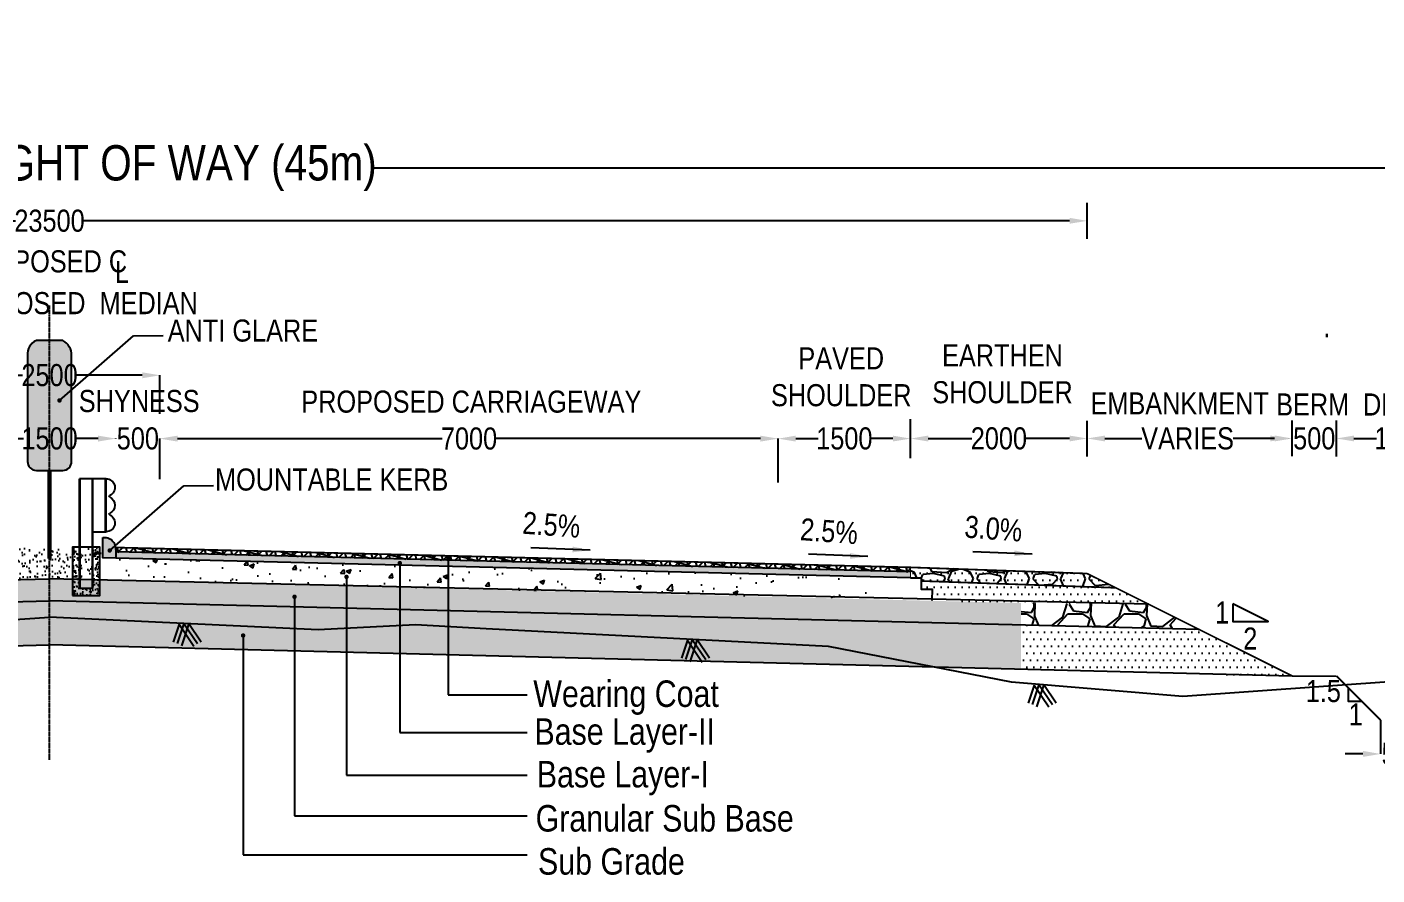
# Model space of a CAD drawing. Header units: millimetres. Extents: x 207528 to 778454, y -364692 to 101323.
# Drawn here: x 523987 to 539274, y 52941 to 62546 of the extents above; entities that cross this region are included whole.
import ezdxf

# ---------------------------------------------------------------- set-up
doc = ezdxf.new("R2010")
doc.units = ezdxf.units.MM
doc.linetypes.add('CENTER2', pattern=[28.575, 19.05, -3.175, 3.175, -3.175])
for name, color, linetype in [('Dim', 253, 'Continuous'), ('Dimension', 253, 'Continuous'), ('hatch', 253, 'Continuous')]:
    doc.layers.add(name, color=color, linetype=linetype)
doc.styles.add('Arin', font='ARIALN.TTF')
doc.styles.add('DIM', font='ARIALN.TTF', dxfattribs={"height": 250})
doc.styles.add('STRIP PLAN STYLE', font='ARIALN.TTF')
doc.dimstyles.new('DIM', dxfattribs={"dimtxt": 250, "dimasz": 200, "dimexe": 0.18, "dimexo": 0.0625, "dimgap": 0.09, "dimtad": 0, "dimtih": 1, "dimtoh": 1, "dimdec": 0, "dimzin": 0, "dimdsep": 46, "dimtxsty": 'DIM', "dimcen": 0.09, "dimclrd": 256, "dimclrt": 7, "dimadec": 0, "dimazin": 0, "dimtfac": 1, "dimtdec": 0, "dimtofl": 0, "dimtmove": 0, "dimatfit": 3, "dimfxl": 1, "dimtolj": 1, "dimtzin": 0, "dimarcsym": 0})
doc.dimstyles.new('new', dxfattribs={"dimtxt": 150, "dimasz": 150, "dimexe": 100, "dimexo": 0.1, "dimgap": 0.09, "dimtad": 0, "dimtih": 1, "dimtoh": 1, "dimdec": 0, "dimzin": 0, "dimdsep": 46, "dimtxsty": 'DIM', "dimcen": 0.09, "dimclrd": 256, "dimclrt": 252, "dimadec": 0, "dimazin": 0, "dimtfac": 1, "dimtdec": 0, "dimtofl": 0, "dimtmove": 0, "dimatfit": 3, "dimfxl": 1, "dimtolj": 1, "dimtzin": 0, "dimlwd": -1, "dimarcsym": 0})
pattern_1 = [(228.012788, (448851.81, -10397.99), (-5080, -5715), [85.4304, -8457.621]), (184.96974, (448794.662, -10461.49), (7619.999997, 635.000036), [146.6012, -14513.5122]), (132.510447, (448648.61, -10474.19), (6350.000003, -6984.999998), [103.3704, -10233.6807]), (267.27369, (448400.962, -10632.94), (635.000001, 12700), [133.501, -13216.6094]), (292.833654, (448394.612, -10766.29), (-3175, 7620), [130.9084, -12959.952]), (357.27369, (448445.412, -10886.94), (-12700, 635.000001), [133.501, -13216.6094]), (37.69424, (448578.762, -10893.289), (-8254.9999996, -6350.0000005), [176.5484, -17478.2788]), (72.255328, (448718.462, -10785.339), (4445.000001, 13969.9999996), [166.68, -16501.314]), (121.429566, (448769.262, -10626.59), (-5080.000001, 8254.9999996), [133.9532, -13261.3864]), (175.23636, (448699.41, -10512.29), (6985, -635), [152.9283, -7493.4842]), (222.397438, (448547.012, -10499.589), (-7619.9999998, -6985.0000003), [197.7695, -19579.193]), (138.814075, (449029.61, -10639.29), (-4445, 3810), [67.501, -6682.6415]), (171.469234, (448978.812, -10594.84), (8255, -1269.999999), [128.4205, -12713.6597]), (225, (448851.8, -10575.8), (-9e-14, -635), [89.8023, -808.2233]), (203.19859, (448807.36, -10499.59), (3175, 1270), [48.3603, -4787.6556]), (291.80141, (448762.91, -10518.64), (-635, 1905), [68.3914, -3351.1882]), (30.96376, (448788.31, -10582.14), (1905, 1270), [111.08, -3591.5745]), (161.56505, (448883.56, -10524.99), (1270, -635), [80.3218, -1927.7245]), (16.38954, (448394.612, -10518.64), (6350, 1905), [112.522, -11139.7067]), (70.346176, (448502.56, -10486.89), (-2540, -6985), [94.3997, -9345.554]), (293.19859, (448883.56, -10397.99), (-1270, 3175), [96.72, -4739.296]), (343.61046, (448921.662, -10486.89), (-6350, 1905), [112.522, -11139.7067]), (339.443955, (448394.61, -10912.34), (-3175, 1270), [108.5088, -5316.9336]), (294.77514, (448496.21, -10950.44), (-3175.000004, 6984.999998), [90.918, -9000.8983]), (66.80141, (448889.91, -11032.99), (1270, 3175), [96.72, -4739.296]), (17.354025, (448928.01, -10944.09), (-8255, -2540), [106.4457, -10538.094]), (69.443955, (448578.76, -11032.99), (-1270, -3175), [54.2544, -5371.188]), (101.30993, (448851.81, -11032.99), (-635, 2540), [32.3787, -3205.4987]), (165.96376, (448845.46, -11001.24), (1905, -635), [130.9084, -2487.2636]), (186.009006, (448718.462, -10969.49), (6350, 635), [121.3167, -12010.3412]), (303.69007, (448788.31, -10639.29), (-635, 1270), [91.581, -2197.944]), (353.157227, (448839.112, -10715.49), (10795, -1269.9999994), [159.8892, -15829.0023]), (60.945396, (448997.86, -10734.54), (-2540, -4445), [65.377, -6472.348]), (90, (449029.6, -10677.4), (-635, 635), [38.1, -596.9]), (120.256437, (448705.76, -10950.44), (2540, -4445), [88.2167, -8733.4852]), (48.012787, (448661.31, -10874.24), (5080, 5715), [170.8607, -8372.1905]), (0, (448775.6, -10747.24), (635, 635), [165.1, -469.9]), (325.304846, (448940.71, -10747.24), (6350.000002, -4444.999997), [100.4024, -9939.8292]), (254.0546, (449023.26, -10804.39), (-635, -2540), [92.4573, -4530.4125]), (207.645975, (448997.862, -10893.29), (-12065.0000004, -6349.999999), [150.5363, -14903.116]), (175.42608, (448864.512, -10963.14), (-8255, 635), [159.2574, -15766.4616])]
pattern_2 = [(0, (448394.61, -11032.99), (39.6875, 79.375), [0, -79.375])]

# ---------------------------------------------------------------- blocks, each defined once
blk = doc.blocks.new('*D422')
at = {"layer": 'Defpoints', "color": 0, "transparency": 16777216}
for p in [(525492, 58601), (522992, 58165), (525492, 58165)]:
    blk.add_point(p, dxfattribs=at)
at = {"layer": 'Dim', "color": 0, "lineweight": -2, "transparency": 16777216}
for p, q in [((522992, 58166), (522992, 58601)), ((525492, 58166), (525492, 58601))]:
    blk.add_line(p, q, dxfattribs=at)
at = {"layer": 'Dim', "lineweight": -2, "transparency": 16777216}
for p, q in [((523192, 58601), (523935, 58601)), ((525292, 58601), (524550, 58601))]:
    blk.add_line(p, q, dxfattribs=at)
at = {"layer": 'Dim', "transparency": 16777216}
for points in [[(523192, 58634), (523192, 58567), (522992, 58601)], [(525292, 58634), (525292, 58567), (525492, 58601)]]:
    blk.add_solid(points, dxfattribs=at)
at = {"layer": 'Dim', "color": 7, "transparency": 16777216, "insert": (524242, 58601), "char_height": 250, "attachment_point": 5, "style": 'DIM'}
blk.add_mtext('\\A1;2500', dxfattribs=at)
blk = doc.blocks.new('*D423')
at = {"layer": 'Defpoints', "color": 0, "transparency": 16777216}
for p in [(546742, 60947), (501742, 58708), (546742, 58828)]:
    blk.add_point(p, dxfattribs=at)
at = {"layer": 'Dim', "color": 0, "lineweight": -2, "transparency": 16777216}
for p, q in [((501742, 58708), (501742, 60947)), ((546742, 58828), (546742, 60947))]:
    blk.add_line(p, q, dxfattribs=at)
at = {"layer": 'Dim', "lineweight": -2, "transparency": 16777216}
for p, q in [((501942, 60947), (520570, 60947)), ((546542, 60947), (527916, 60947))]:
    blk.add_line(p, q, dxfattribs=at)
at = {"layer": 'Dim', "transparency": 16777216}
for points in [[(501942, 60980), (501942, 60914), (501742, 60947)], [(546542, 60980), (546542, 60914), (546742, 60947)]]:
    blk.add_solid(points, dxfattribs=at)
at = {"layer": 'Dim', "color": 7, "transparency": 16777216, "insert": (524243, 60947), "char_height": 400, "attachment_point": 5, "style": 'STRIP PLAN STYLE'}
blk.add_mtext('\\A1;PROPOSED RIGHT OF WAY (45m)', dxfattribs=at)
blk = doc.blocks.new('*D424')
at = {"layer": 'Defpoints', "color": 0, "transparency": 16777216}
for p in [(532492, 57883), (533992, 57884), (533992, 57884)]:
    blk.add_point(p, dxfattribs=at)
at = {"layer": 'Dim', "color": 0, "lineweight": -2, "transparency": 16777216}
for p, q in [((532492, 57883), (532492, 57883)), ((533992, 57884), (533992, 57884))]:
    blk.add_line(p, q, dxfattribs=at)
at = {"layer": 'Dim', "lineweight": -2, "transparency": 16777216}
for p, q in [((532692, 57883), (532946, 57884)), ((533792, 57884), (533538, 57884))]:
    blk.add_line(p, q, dxfattribs=at)
at = {"layer": 'Dim', "transparency": 16777216}
for points in [[(532692, 57917), (532692, 57850), (532492, 57883)], [(533792, 57917), (533792, 57851), (533992, 57884)]]:
    blk.add_solid(points, dxfattribs=at)
at = {"layer": 'Dim', "color": 7, "transparency": 16777216, "insert": (533242, 57884), "char_height": 250, "attachment_point": 5, "style": 'DIM'}
blk.add_mtext('\\A1;1500', dxfattribs=at)
blk = doc.blocks.new('*D425')
at = {"layer": 'Defpoints', "color": 0, "transparency": 16777216}
for p in [(533992, 57884), (535992, 57885), (535992, 57885)]:
    blk.add_point(p, dxfattribs=at)
at = {"layer": 'Dim', "color": 0, "lineweight": -2, "transparency": 16777216}
for p, q in [((533992, 57884), (533992, 57884)), ((535992, 57885), (535992, 57885))]:
    blk.add_line(p, q, dxfattribs=at)
at = {"layer": 'Dim', "lineweight": -2, "transparency": 16777216}
for p, q in [((534192, 57884), (534684, 57884)), ((535792, 57885), (535300, 57885))]:
    blk.add_line(p, q, dxfattribs=at)
at = {"layer": 'Dim', "transparency": 16777216}
for points in [[(534192, 57918), (534192, 57851), (533992, 57884)], [(535792, 57918), (535792, 57852), (535992, 57885)]]:
    blk.add_solid(points, dxfattribs=at)
at = {"layer": 'Dim', "color": 7, "transparency": 16777216, "insert": (534992, 57885), "char_height": 250, "attachment_point": 5, "style": 'DIM'}
blk.add_mtext('\\A1;2000', dxfattribs=at)
blk = doc.blocks.new('*D426')
at = {"layer": 'Defpoints', "color": 0, "transparency": 16777216}
for p in [(532492, 57883), (525492, 57424), (532492, 57386)]:
    blk.add_point(p, dxfattribs=at)
at = {"layer": 'Dim', "color": 0, "lineweight": -2, "transparency": 16777216}
for p, q in [((525492, 57424), (525492, 57883)), ((532492, 57386), (532492, 57883))]:
    blk.add_line(p, q, dxfattribs=at)
at = {"layer": 'Dim', "lineweight": -2, "transparency": 16777216}
for p, q in [((525692, 57883), (528687, 57883)), ((532292, 57883), (529297, 57883))]:
    blk.add_line(p, q, dxfattribs=at)
at = {"layer": 'Dim', "transparency": 16777216}
for points in [[(525692, 57917), (525692, 57850), (525492, 57883)], [(532292, 57917), (532292, 57850), (532492, 57883)]]:
    blk.add_solid(points, dxfattribs=at)
at = {"layer": 'Dim', "color": 7, "transparency": 16777216, "insert": (528992, 57883), "char_height": 250, "attachment_point": 5, "style": 'DIM'}
blk.add_mtext('\\A1;7000', dxfattribs=at)
blk = doc.blocks.new('*D442')
at = {"layer": 'Defpoints', "color": 0, "transparency": 16777216}
for p in [(524992, 57884), (524992, 57697), (525492, 57697)]:
    blk.add_point(p, dxfattribs=at)
at = {"layer": 'Dim', "lineweight": -2, "transparency": 16777216}
for p, q in [((524792, 57884), (524592, 57884)), ((525692, 57884), (525892, 57884))]:
    blk.add_line(p, q, dxfattribs=at)
at = {"layer": 'Dim', "color": 0, "lineweight": -2, "transparency": 16777216}
for p, q in [((524992, 57882), (524992, 57884)), ((525492, 57882), (525492, 57884))]:
    blk.add_line(p, q, dxfattribs=at)
at = {"layer": 'Dim', "transparency": 16777216}
for points in [[(524792, 57917), (524792, 57850), (524992, 57884)], [(525692, 57917), (525692, 57850), (525492, 57884)]]:
    blk.add_solid(points, dxfattribs=at)
at = {"layer": 'Dim', "color": 7, "transparency": 16777216, "insert": (525242, 57884), "char_height": 250, "attachment_point": 5, "style": 'DIM'}
blk.add_mtext('\\A1;500', dxfattribs=at)
blk = doc.blocks.new('*D443')
at = {"layer": 'Defpoints', "color": 0, "transparency": 16777216}
for p in [(535992, 60350), (512492, 56964), (535992, 56964)]:
    blk.add_point(p, dxfattribs=at)
at = {"layer": 'Dim', "color": 0, "lineweight": -2, "transparency": 16777216}
for p, q in [((512492, 60349), (512492, 60351)), ((535992, 60349), (535992, 60351))]:
    blk.add_line(p, q, dxfattribs=at)
at = {"layer": 'Dim', "lineweight": -2, "transparency": 16777216}
for p, q in [((512692, 60350), (523855, 60350)), ((535792, 60350), (524630, 60350))]:
    blk.add_line(p, q, dxfattribs=at)
at = {"layer": 'Dim', "transparency": 16777216}
for points in [[(512692, 60384), (512692, 60317), (512492, 60350)], [(535792, 60384), (535792, 60317), (535992, 60350)]]:
    blk.add_solid(points, dxfattribs=at)
at = {"layer": 'Dim', "color": 7, "transparency": 16777216, "insert": (524242, 60350), "char_height": 250, "attachment_point": 5, "style": 'DIM'}
blk.add_mtext('\\A1;23500', dxfattribs=at)
blk = doc.blocks.new('*D445')
at = {"layer": 'Defpoints', "color": 0, "transparency": 16777216}
for p in [(523492, 57884), (523492, 57698), (524992, 57697)]:
    blk.add_point(p, dxfattribs=at)
at = {"layer": 'Dim', "color": 0, "lineweight": -2, "transparency": 16777216}
for p, q in [((523492, 57883), (523492, 57885)), ((524992, 57882), (524992, 57884))]:
    blk.add_line(p, q, dxfattribs=at)
at = {"layer": 'Dim', "lineweight": -2, "transparency": 16777216}
for p, q in [((523692, 57884), (523946, 57884)), ((524792, 57884), (524539, 57884))]:
    blk.add_line(p, q, dxfattribs=at)
at = {"layer": 'Dim', "transparency": 16777216}
for points in [[(523692, 57918), (523692, 57851), (523492, 57884)], [(524792, 57917), (524792, 57850), (524992, 57884)]]:
    blk.add_solid(points, dxfattribs=at)
at = {"layer": 'Dim', "color": 7, "transparency": 16777216, "insert": (524242, 57884), "char_height": 250, "attachment_point": 5, "style": 'DIM'}
blk.add_mtext('\\A1;1500', dxfattribs=at)
blk = doc.blocks.new('*D492')
at = {"layer": 'Defpoints', "color": 0, "transparency": 16777216}
for p in [(539315, 54694), (539815, 54694), (539315, 54312)]:
    blk.add_point(p, dxfattribs=at)
at = {"layer": 'Dim', "color": 0, "lineweight": -2, "transparency": 16777216}
for p, q in [((539315, 54694), (539315, 54312)), ((539815, 54694), (539815, 54312))]:
    blk.add_line(p, q, dxfattribs=at)
at = {"layer": 'Dim', "lineweight": -2, "transparency": 16777216}
for p, q in [((539115, 54312), (538915, 54312)), ((540015, 54312), (540215, 54312))]:
    blk.add_line(p, q, dxfattribs=at)
at = {"layer": 'Dim', "transparency": 16777216}
for points in [[(539115, 54346), (539115, 54279), (539315, 54312)], [(540015, 54346), (540015, 54279), (539815, 54312)]]:
    blk.add_solid(points, dxfattribs=at)
at = {"layer": 'Dim', "color": 7, "transparency": 16777216, "insert": (539565, 54312), "char_height": 250, "attachment_point": 5, "style": 'DIM'}
blk.add_mtext('\\A1;500', dxfattribs=at)
blk = doc.blocks.new('*D427')
at = {"layer": 'Defpoints', "color": 0, "transparency": 16777216}
for p in [(538813, 57885), (540313, 57885), (540313, 57885)]:
    blk.add_point(p, dxfattribs=at)
at = {"layer": 'Dim', "color": 0, "lineweight": -2, "transparency": 16777216}
for p, q in [((538813, 57885), (538813, 57885)), ((540313, 57885), (540313, 57885))]:
    blk.add_line(p, q, dxfattribs=at)
at = {"layer": 'Dim', "lineweight": -2, "transparency": 16777216}
for p, q in [((539013, 57885), (539267, 57885)), ((540113, 57885), (539860, 57885))]:
    blk.add_line(p, q, dxfattribs=at)
at = {"layer": 'Dim', "transparency": 16777216}
for points in [[(539013, 57918), (539013, 57852), (538813, 57885)], [(540113, 57918), (540113, 57852), (540313, 57885)]]:
    blk.add_solid(points, dxfattribs=at)
at = {"layer": 'Dim', "color": 7, "transparency": 16777216, "insert": (539563, 57885), "char_height": 250, "attachment_point": 5, "style": 'DIM'}
blk.add_mtext('\\A1;1500', dxfattribs=at)
blk = doc.blocks.new('*D429')
at = {"layer": 'Defpoints', "color": 0, "transparency": 16777216}
for p in [(535992, 57885), (538267, 57885), (538267, 57885)]:
    blk.add_point(p, dxfattribs=at)
at = {"layer": 'Dim', "color": 0, "lineweight": -2, "transparency": 16777216}
for p, q in [((535992, 57885), (535992, 57885)), ((538267, 57885), (538267, 57885))]:
    blk.add_line(p, q, dxfattribs=at)
at = {"layer": 'Dim', "lineweight": -2, "transparency": 16777216}
for p, q in [((536192, 57885), (536612, 57885)), ((538067, 57885), (537646, 57885))]:
    blk.add_line(p, q, dxfattribs=at)
at = {"layer": 'Dim', "transparency": 16777216}
for points in [[(536192, 57918), (536192, 57852), (535992, 57885)], [(538067, 57918), (538067, 57852), (538267, 57885)]]:
    blk.add_solid(points, dxfattribs=at)
at = {"layer": 'Dim', "color": 7, "transparency": 16777216, "insert": (537129, 57885), "char_height": 250, "attachment_point": 5, "style": 'DIM'}
blk.add_mtext('\\A1;VARIES', dxfattribs=at)
blk = doc.blocks.new('*D430')
at = {"layer": 'Defpoints', "color": 0, "transparency": 16777216}
for p in [(538313, 57885), (538313, 57885), (538813, 57885)]:
    blk.add_point(p, dxfattribs=at)
at = {"layer": 'Dimension', "lineweight": -2, "transparency": 16777216}
for p, q in [((538113, 57885), (537913, 57886)), ((539013, 57885), (539213, 57885))]:
    blk.add_line(p, q, dxfattribs=at)
at = {"layer": 'Dimension', "color": 0, "lineweight": -2, "transparency": 16777216}
for p, q in [((538313, 57885), (538313, 57885)), ((538813, 57885), (538813, 57885))]:
    blk.add_line(p, q, dxfattribs=at)
at = {"layer": 'Dimension', "transparency": 16777216}
for points in [[(538113, 57919), (538113, 57852), (538313, 57885)], [(539013, 57918), (539013, 57852), (538813, 57885)]]:
    blk.add_solid(points, dxfattribs=at)
at = {"layer": 'Dimension', "color": 7, "transparency": 16777216, "insert": (538563, 57885), "char_height": 250, "attachment_point": 5, "style": 'DIM'}
blk.add_mtext('\\A1;500', dxfattribs=at)
blk = doc.blocks.new('thrie pole')
at = {"true_color": 0x939598}
h = blk.add_hatch(dxfattribs=at)
h.set_pattern_fill('AR-CONC', color=252, scale=0.7)
h.paths.add_polyline_path([(1314319, 54509), (1314169, 54509), (1314169, 54977), (1314089, 54977), (1314089, 54429), (1314399, 54429), (1314399, 54977), (1314319, 54977)])
for points in [[(1314019, 55151), (1314019, 55751)], [(1314019, 55351), (1314019, 55751)], [(1314019, 55751), (1314319, 55751)], [(1314024, 55151), (1314024, 55751)], [(1314024, 55351), (1314024, 55751)], [(1314169, 54509), (1314169, 55751)], [(1314174, 54509), (1314174, 55751)], [(1314314, 54509), (1314314, 55751)], [(1314319, 54509), (1314319, 55751)], [(1314169, 55151), (1314019, 55151)], [(1314174, 54509), (1314169, 54509)], [(1314169, 54509), (1314319, 54509)]]:
    blk.add_lwpolyline(points)
blk.add_lwpolyline([(1314399, 54429), (1314089, 54429), (1314089, 54977), (1314399, 54977)], close=True)
for centre, radius, start, end in [((1314019, 55651), 100, 90, 245.38), ((1314019, 55451), 100, 114.62, 245.38), ((1313973, 55551), 10, 294.62, 65.38), ((1314019, 55251), 100, 114.62, 270), ((1313973, 55351), 10, 294.62, 65.38)]:
    blk.add_arc(centre, radius, start, end)

msp = doc.modelspace()

# ---------------------------------------------------------------- hatches: boundary and pattern name
at = {"true_color": 0x939598}
h = msp.add_hatch(color=252, dxfattribs=at)
h.dxf.hatch_style = 1
edge = h.paths.add_edge_path()
edge.add_line((524884.1, 56762.1), (524845.9, 56762.1))
edge.add_line((524845.9, 56762.1), (524845.8, 56531.4))
edge.add_line((524845.8, 56531.4), (524992.4, 56530.1))
edge.add_line((524992.4, 56530.1), (524992.6, 56557.1))
edge.add_line((524992.6, 56557.1), (524992.7, 56557.1))
edge.add_line((524992.7, 56557.1), (524993.1, 56609.3))
edge.add_line((524993.1, 56609.3), (524983.9, 56673.5))
edge.add_arc((524864.2, 56639.1), 124.6, 16.03683, 80.82338)
h = msp.add_hatch()
h.set_pattern_fill('AR-SAND', color=45, scale=2.5)
h.set_pattern_definition([(37.5, (90142.68, -11655.59), (-4.000078, 122.35331), [0, -96.52, 0, -107.95, 0, -103.1875]), (7.5, (90142.68, -11655.59), (112.38082, 179.206275), [0, -52.07, 0, -86.995, 0, -33.3375]), (327.5, (90064.57, -11655.59), (197.748093, 0.359296), [0, -31.75, 0, -114.3, 0, -149.225]), (317.5, (90064.57, -11655.59), (190.88911, 55.73233), [0, -15.875, 0, -74.93, 0, -85.725])])
h.paths.add_polyline_path([(523641, 56646.7), (524845.9, 56646.7), (524840.3, 56282.4), (524242.4, 56296.3), (523646.7, 56282.5)])
h = msp.add_hatch()
h.set_pattern_fill('GOST_GLASS', color=41, scale=5)
h.set_pattern_definition([(45, (446394.05, -10980.428), (42.426407, -4e-15), [25, -35]), (45, (446404.657, -10980.428), (42.426407, -4e-15), [10, -50]), (45, (446394.05, -10969.822), (42.426407, -4e-15), [10, -50])])
h.paths.add_polyline_path([(524992.4, 56600.2), (524992.4, 56530.1), (533992.4, 56305.1), (533993.2, 56375.1)])
at = {"layer": 'Dim'}
h = msp.add_hatch(color=124, dxfattribs=at)
h.dxf.hatch_style = 1
edge = h.paths.add_edge_path()
edge.add_line((524492.4, 57624.1), (524492.4, 58824.1))
edge.add_arc((524300.1, 58825.7), 192.2, 359.51681, 421.33401)
edge.add_line((524392.4, 58994.4), (524092.4, 58994.4))
edge.add_arc((524155.2, 58843), 163.9, 112.53079, 186.6184)
edge.add_line((523992.4, 58824.1), (523992.4, 57624.1))
edge.add_arc((524092.4, 57624.1), 100, 180, 270)
edge.add_line((524092.4, 57524.1), (524392.4, 57524.1))
edge.add_arc((524392.4, 57624.1), 100, 270, 360)
h = msp.add_hatch(dxfattribs=at)
h.set_pattern_fill('AR-CONC', color=256, scale=3)
h.set_pattern_definition([(50, (446394.05, -10980.43), (546.554, -47.8173), [57.15, -628.65]), (355, (446394.05, -10980.43), (-105.7303, 573.1705), [45.72, -502.9218]), (100.45144, (446439.6, -10984.4), (440.8237, 525.3533), [48.57, -534.2707]), (46.1842, (446394.05, -10828), (813.237, -126.127), [85.725, -942.975]), (96.63556, (446461.8, -10838.5), (712.2124, 742.2784), [72.855, -801.407]), (351.18415, (446394.05, -10828), (712.2124, 742.2784), [68.58, -754.379]), (21, (446470.25, -10866.13), (454.8432, -306.7956), [57.15, -628.65]), (326, (446470.25, -10866.13), (185.406, 552.564), [45.72, -502.92]), (71.45144, (446508.15, -10891.7), (640.2493, 245.7683), [48.57, -534.2698]), (37.5, (446394.05, -10980.43), (9.2658, 253.6651), [0, -496.824, 0, -510.54, 0, -504.825]), (7.5, (446394.05, -10980.43), (200.459, 300.5417), [0, -291.084, 0, -485.394, 0, -192.405]), (327.5, (446224.12, -10980.43), (406.7718, -17.18623), [0, -190.5, 0, -594.36, 0, -788.67]), (317.5, (446147.92, -10980.43), (444.3875, 76.2795), [0, -247.65, 0, -394.716, 0, -560.07])])
h.paths.add_polyline_path([(524992.4, 56530.4), (524992.4, 56280.5), (533483.5, 56073.8), (533486.7, 56195.8), (533361.8, 56198.9), (533361.8, 56323.9)])
at = {"layer": 'hatch'}
h = msp.add_hatch(dxfattribs=at)
h.set_pattern_fill('NET3', color=256, scale=30, angle=45)
h.set_pattern_definition([(45, (446394.05, -10980.43), (-67.35192, 67.35192), []), (105, (446394.05, -10980.43), (-92.004435, -24.65251), []), (165, (446394.05, -10980.43), (-24.65251, -92.004435), [])])
h.paths.add_polyline_path([(524992.4, 56650.2), (524992.4, 56600.2), (533992.4, 56375.2), (533992.4, 56425.2)])
h = msp.add_hatch(dxfattribs=at)
h.set_pattern_fill('DOTS', scale=50)
h.set_pattern_definition([(0, (447144.09, -20555.835), (39.6875, 79.375), [0, -79.375])])
h.paths.add_polyline_path([(535992.4, 56355.2), (533992.4, 56425.2), (533991.9, 56425.2), (533991.9, 56305.1), (533992.5, 56305), (534112.5, 56305), (534112.5, 56180), (534237.5, 56180), (534234.2, 56048.9), (536729.9, 55986.5)])
h = msp.add_hatch(dxfattribs=at)
h.set_pattern_fill('GRAVEL', color=11, scale=25)
h.set_pattern_definition([(228.012788, (186399.94, -11020.59), (-5080.0000004, -5714.9999996), [85.4304, -8457.6209]), (184.969741, (186342.79, -11084.088), (7619.999997, 635.0000362), [146.6012, -14513.5122]), (132.510447, (186196.74, -11096.788), (6350.0000027, -6984.9999976), [103.3704, -10233.6807]), (267.273689, (185949.09, -11255.538), (635.0000013, 12700), [133.5011, -13216.6094]), (292.833654, (185942.74, -11388.888), (-3175.0000003, 7620), [130.9084, -12959.9519]), (357.273689, (185993.54, -11509.538), (-12700, 635.0000013), [133.5011, -13216.6094]), (37.6942405, (186126.89, -11515.888), (-8254.9999996, -6350.0000005), [176.5484, -17478.2788]), (72.255328, (186266.59, -11407.938), (4445.0000012, 13969.9999996), [166.6799, -16501.3142]), (121.429566, (186317.39, -11249.188), (-5080.0000007, 8254.9999996), [133.9532, -13261.3864]), (175.236358, (186247.54, -11134.89), (6985, -635.000001), [152.9283, -7493.4842]), (222.397438, (186095.14, -11122.188), (-7619.9999998, -6985.0000003), [197.7695, -19579.1931]), (138.814075, (186577.74, -11261.89), (-4445, 3810), [67.5011, -6682.6415]), (171.469234, (186526.94, -11217.438), (8255.0000002, -1269.9999986), [128.4205, -12713.6597]), (225, (186399.94, -11198.4), (-9e-14, -635), [89.8023, -808.2233]), (203.19859, (186355.49, -11122.19), (3175, 1270), [48.3603, -4787.6556]), (291.80141, (186311.04, -11141.24), (-635, 1905), [68.3914, -3351.1882]), (30.963757, (186336.44, -11204.74), (1905, 1270), [111.0799, -3591.5745]), (161.56505, (186431.69, -11147.59), (1270, -635), [80.3218, -1927.7245]), (16.38954, (185942.74, -11141.238), (6350, 1905), [112.522, -11139.7067]), (70.346176, (186050.69, -11109.49), (-2540, -6985), [94.3997, -9345.5539]), (293.19859, (186431.69, -11020.59), (-1270, 3175), [96.72, -4739.2959]), (343.61046, (186469.79, -11109.488), (-6350, 1904.9999996), [112.522, -11139.7067]), (339.443955, (185942.74, -11534.94), (-3175, 1270), [108.5088, -5316.9336]), (294.77514, (186044.34, -11573.04), (-3175.000004, 6984.9999983), [90.918, -9000.8983]), (66.80141, (186438.04, -11655.59), (1270, 3175), [96.72, -4739.2959]), (17.354025, (186476.14, -11566.688), (-8255, -2540.0000005), [106.4457, -10538.094]), (69.443955, (186126.89, -11655.59), (-1270, -3175), [54.2544, -5371.188]), (101.309932, (186399.94, -11655.59), (-635, 2540), [32.3787, -3205.4987]), (165.963757, (186393.59, -11623.84), (1905, -635), [130.9084, -2487.2636]), (186.009006, (186266.59, -11592.088), (6350, 635.0000003), [121.3167, -12010.3412]), (303.69007, (186336.44, -11261.89), (-635, 1270), [91.581, -2197.9441]), (353.1572266, (186387.24, -11338.088), (10795, -1269.9999994), [159.8892, -15829.0023]), (60.945396, (186545.99, -11357.14), (-2540, -4445), [65.3771, -6472.3481]), (90, (186577.74, -11300), (-635, 635), [38.1, -596.9]), (120.256437, (186253.89, -11573.04), (2539.9999997, -4445), [88.2167, -8733.4852]), (48.012787, (186209.44, -11496.84), (5080.0000004, 5714.9999996), [170.8607, -8372.1905]), (0, (186323.74, -11369.84), (635, 635), [165.1, -469.9]), (325.304846, (186488.84, -11369.84), (6350.0000024, -4444.9999966), [100.4024, -9939.8292]), (254.054604, (186571.39, -11426.99), (-635, -2540), [92.4573, -4530.4125]), (207.645975, (186545.99, -11515.888), (-12065.0000004, -6349.9999992), [150.5363, -14903.1161]), (175.426079, (186412.64, -11585.738), (-8255, 635), [159.2574, -15766.4616])])
h.paths.add_polyline_path([(534112.5, 56305), (533991.9, 56305), (533991.9, 56425.2), (533992.4, 56425.2), (535992.4, 56355.2), (536315.2, 56193.8), (534112.5, 56270.9)])
h = msp.add_hatch(dxfattribs=at)
h.set_pattern_fill('GRAVEL', color=11, scale=25)
h.set_pattern_definition(pattern_1)
h.paths.add_polyline_path([(524242.4, 56046.2), (524242.4, 56230.5), (520694.5, 56060.7), (516818.5, 56087.2), (514429.2, 55981.1), (513242.3, 55963.8), (513242.3, 55771.2)])
h.paths.add_polyline_path([(524242.4, 56230.5), (524242.4, 56296.3), (513242.3, 56021.3), (513242.3, 55963.8), (514429.2, 55981.1), (516818.5, 56087.2), (520694.5, 56060.7)])
h = msp.add_hatch(dxfattribs=at)
h.set_pattern_fill('GRAVEL', color=11, scale=25)
h.set_pattern_definition(pattern_1)
h.paths.add_polyline_path([(524242.4, 56046.2), (524242.4, 56230.5), (527790.2, 56060.7), (531666.2, 56087.2), (534055.5, 55981.1), (535242.4, 55963.8), (535242.4, 55771.2)])
h.paths.add_polyline_path([(524242.4, 56230.5), (524242.4, 56296.3), (535242.4, 56021.3), (535242.4, 55963.8), (534055.5, 55981.1), (531666.2, 56087.2), (527790.2, 56060.7)])
h = msp.add_hatch(dxfattribs=at)
h.set_pattern_fill('DOTS', color=25, scale=50)
h.set_pattern_definition(pattern_2)
h.paths.add_polyline_path([(524242.4, 56046.2), (513242.3, 55771.2), (513242.3, 55271), (524242.4, 55546)])
h = msp.add_hatch(dxfattribs=at)
h.set_pattern_fill('DOTS', color=25, scale=50)
h.set_pattern_definition(pattern_2)
h.paths.add_polyline_path([(524242.4, 56046.2), (535242.4, 55771.2), (535242.4, 55271), (524242.4, 55546)])
h = msp.add_hatch(dxfattribs=at)
h.set_pattern_fill('GRAVEL', color=11, scale=25)
h.set_pattern_definition([(228.012788, (448851.19, -19954.53), (-5080, -5715), [85.4304, -8457.621]), (184.96974, (448794.04, -20018.03), (7619.999997, 635.000036), [146.6012, -14513.5122]), (132.510447, (448647.99, -20030.73), (6350.000003, -6984.999998), [103.3704, -10233.6807]), (267.27369, (448400.34, -20189.48), (635.000001, 12700), [133.501, -13216.6094]), (292.833654, (448393.99, -20322.83), (-3175, 7620), [130.9084, -12959.952]), (357.27369, (448444.79, -20443.48), (-12700, 635.000001), [133.501, -13216.6094]), (37.69424, (448578.14, -20449.83), (-8254.9999996, -6350.0000005), [176.5484, -17478.2788]), (72.255328, (448717.84, -20341.88), (4445.000001, 13969.9999996), [166.68, -16501.314]), (121.429566, (448768.64, -20183.13), (-5080.000001, 8254.9999996), [133.9532, -13261.3864]), (175.23636, (448698.79, -20068.83), (6985, -635), [152.9283, -7493.4842]), (222.397438, (448546.39, -20056.13), (-7619.9999998, -6985.0000003), [197.7695, -19579.193]), (138.814075, (449028.99, -20195.83), (-4445, 3810), [67.501, -6682.6415]), (171.469234, (448978.19, -20151.38), (8255, -1269.9999986), [128.4205, -12713.6597]), (225, (448851.2, -20132.33), (-9e-14, -635), [89.8023, -808.2233]), (203.19859, (448806.74, -20056.13), (3175, 1270), [48.3603, -4787.6556]), (291.80141, (448762.29, -20075.18), (-635, 1905), [68.3914, -3351.1882]), (30.96376, (448787.69, -20138.68), (1905, 1270), [111.08, -3591.5745]), (161.56505, (448882.94, -20081.53), (1270, -635), [80.3218, -1927.7245]), (16.38954, (448393.99, -20075.18), (6350, 1905), [112.522, -11139.7067]), (70.346176, (448501.94, -20043.43), (-2540, -6985), [94.3997, -9345.554]), (293.19859, (448882.94, -19954.53), (-1270, 3175), [96.72, -4739.296]), (343.61046, (448921.04, -20043.43), (-6350, 1905), [112.522, -11139.7067]), (339.443955, (448393.99, -20468.88), (-3175, 1270), [108.5088, -5316.9336]), (294.77514, (448495.59, -20506.98), (-3175.000004, 6984.999998), [90.918, -9000.8983]), (66.80141, (448889.29, -20589.53), (1270, 3175), [96.72, -4739.296]), (17.354025, (448927.39, -20500.63), (-8255, -2540), [106.4457, -10538.094]), (69.443955, (448578.14, -20589.53), (-1270, -3175), [54.2544, -5371.188]), (101.30993, (448851.19, -20589.53), (-635, 2540), [32.3787, -3205.4987]), (165.96376, (448844.84, -20557.78), (1905, -635), [130.9084, -2487.2636]), (186.009006, (448717.84, -20526.03), (6350, 635), [121.3167, -12010.3412]), (303.69007, (448787.69, -20195.83), (-635, 1270), [91.581, -2197.944]), (353.157227, (448838.49, -20272.03), (10795, -1269.9999994), [159.8892, -15829.0023]), (60.945396, (448997.24, -20291.08), (-2540, -4445), [65.377, -6472.348]), (90, (449029, -20233.9), (-635, 635), [38.1, -596.9]), (120.256437, (448705.14, -20506.98), (2540, -4445), [88.2167, -8733.4852]), (48.012787, (448660.69, -20430.78), (5080, 5715), [170.8607, -8372.1905]), (0, (448775, -20303.8), (635, 635), [165.1, -469.9]), (325.304846, (448940.09, -20303.78), (6350.000002, -4444.999997), [100.4024, -9939.8292]), (254.0546, (449022.64, -20360.93), (-635, -2540), [92.4573, -4530.4125]), (207.645975, (448997.24, -20449.83), (-12065.0000004, -6349.999999), [150.5363, -14903.116]), (175.426079, (448863.89, -20519.68), (-8255, 635), [159.2574, -15766.4616])])
h.paths.add_polyline_path([(536686, 56008.5), (535243, 56021.2), (535243, 55771.2), (537261.6, 55720.7)])
h = msp.add_hatch(dxfattribs=at)
h.set_pattern_fill('DOTS', color=25, scale=50)
h.set_pattern_definition([(0, (448393.99, -20589.53), (39.6875, 79.375), [0, -79.375])])
h.paths.add_polyline_path([(537261.6, 55720.7), (535243, 55771.2), (535243, 55271), (538314.8, 55194.2)])

# ---------------------------------------------------------------- linework, layer by layer
at = {"color": 1, "linetype": 'CENTER2', "ltscale": 0.5}
msp.add_lwpolyline([(524242.4, 54244), (524242.4, 59392.9)], dxfattribs=at)
msp.add_lwpolyline([(524845.9, 56762.1), (524884.1, 56762.1, -0.2904632), (524983.9, 56673.5), (524993.1, 56609.3), (524992.4, 56530.1), (524845.8, 56531.4)], format="xyb", close=True)
for points, const_width in [([(533241.7, 56444.1), (524992.4, 56650.3)], 20), ([(533992.4, 56425.2), (524992.4, 56650.2)], 20), ([(533992.4, 56425.2), (535992.4, 56355.2)], 20), ([(533991.9, 56425.1), (533991.9, 56305)], 10), ([(534112.5, 56270.9), (536315.2, 56193.8)], 20), ([(535992.4, 56355.2), (538314.8, 55194.2)], 20), ([(538314.8, 55194.2), (538814.8, 55194.2)], 20), ([(538814.8, 55194.2), (539314.8, 54694.2)], 20)]:
    msp.add_lwpolyline(points, dxfattribs=dict(const_width=const_width))
for points in [[(533992.4, 56375.2), (524992.4, 56600.2)], [(533992.4, 56305.1), (524992.4, 56530.1)], [(511798.7, 56008.5), (524242.4, 56296.3)], [(536686, 56008.5), (524242.4, 56296.3)], [(533992.5, 56305), (534112.5, 56305)], [(534112.5, 56305), (534112.5, 56180), (534237.5, 56180), (534234.2, 56048.9)], [(511223.1, 55720.7), (524242.4, 56046.2)], [(537261.6, 55720.7), (524242.4, 56046.2)], [(510169.9, 55194.2), (524242.4, 55546)], [(538314.8, 55194.2), (524242.4, 55546)]]:
    msp.add_lwpolyline(points)
at = {"layer": 'Dim'}
for points in [[(535991.8, 60148), (535991.8, 60553.2)], [(533992.1, 57663.8), (533992.1, 58103.8)], [(535991.5, 57681.2), (535991.5, 58086.4)], [(538313.4, 57682.9), (538313.4, 58088.1)], [(538813.4, 57682.4), (538813.4, 58087.6)], [(525708.6, 55781.9), (525640.6, 55577.3)], [(525763.7, 55789.5), (525688.1, 55561.6)], [(525708.6, 55781.9), (525875.7, 55533.6)], [(525818.6, 55787.7), (525735.2, 55536.5)], [(525763.7, 55789.5), (525917.2, 55561.5)], [(525818.6, 55787.7), (525958.4, 55580.1)], [(531465.3, 55601.3), (531397.4, 55396.7)], [(531520.5, 55608.8), (531444.8, 55380.9)], [(531465.3, 55601.3), (531632.5, 55352.9)], [(531575.4, 55607), (531492, 55355.8)], [(531520.5, 55608.8), (531673.9, 55380.9)], [(531575.4, 55607), (531715.1, 55399.4)], [(535390.1, 55092.1), (535322.1, 54887.5)], [(535445.3, 55099.7), (535369.6, 54871.8)], [(535390.1, 55092.1), (535557.2, 54843.8)], [(535500.1, 55097.9), (535416.7, 54846.7)], [(535445.3, 55099.7), (535598.7, 54871.7)], [(535500.1, 55097.9), (535639.9, 54890.3)]]:
    msp.add_lwpolyline(points, dxfattribs=at)
msp.add_lwpolyline([(524492.4, 57624.1), (524492.4, 58824.1, 0.2764658), (524392.4, 58994.4), (524092.4, 58994.4, 0.3350205), (523992.4, 58824.1), (523992.4, 57624.1, 0.4142136), (524092.4, 57524.1), (524392.4, 57524.1, 0.4142136)], format="xyb", close=True, dxfattribs=at)
at = {"layer": 'Dim', "color": 7, "const_width": 50}
msp.add_lwpolyline([(524242.4, 57524.1), (524242.4, 56524.1)], dxfattribs=at)
at = {"layer": 'Dim'}
for points in [[(537640.5, 56011.2), (537640.5, 55811.2), (538040.5, 55811.2)], [(538948.5, 55060.6), (538948.5, 54910.6), (539098.5, 54910.6)]]:
    msp.add_lwpolyline(points, close=True, dxfattribs=at)
at = {"layer": 'Dimension', "linetype": 'Continuous', "ltscale": 10, "flags": 128}
for points in [[(501742.4, 55345.4), (501854.6, 55345.4), (502945, 54870.8), (508170.8, 55194.2), (511411.3, 54960.8), (513351.1, 55126.3), (515301.8, 55322.5), (518775.1, 55561.5), (521140.8, 55645.6), (523288.4, 55798.4), (524242.4, 55860.9)], [(546742.4, 55345.4), (546630.1, 55350.9), (545539.7, 54870.8), (540313.9, 55194.2), (537073.4, 54960.8), (535133.6, 55126.3), (533062.2, 55529.4), (529184.9, 55729.2), (528385, 55773.6), (527285.1, 55718.1), (524242.4, 55860.9)]]:
    msp.add_lwpolyline(points, dxfattribs=at)

# ---------------------------------------------------------------- block references
at = {"xscale": -1}
msp.add_blockref('thrie pole', (1838901, 1677.5), dxfattribs=at)

# ---------------------------------------------------------------- texts
at = {"color": 252, "ltscale": 0.1, "insert": (538667.3, 59032.2), "char_height": 246.2, "attachment_point": 7, "style": 'Arin'}
msp.add_mtext('.', dxfattribs=at)
at = {"layer": 'Dim', "char_height": 250, "attachment_point": 5, "style": 'DIM'}
for s, insert in [('PROPOSED C', (524165.5, 59889.7)), ('L', (525060.3, 59771.7)), ('PROPOSED  MEDIAN', (524474, 59416.2)), ('PAVED \\PSHOULDER', (533206.7, 58582)), ('EARTHEN \\PSHOULDER', (535032.7, 58615.7)), ('SHYNESS', (525257.4, 58308.1)), ('PROPOSED CARRIAGEWAY', (529018.2, 58300.9)), ('BERM', (538545.2, 58270.3)), ('DRAIN', (539560.6, 58270.1)), ('1', (537520, 55914)), ('2', (537839.1, 55619.3)), ('1.5', (538666, 55022.4)), ('1', (539032.5, 54760))]:
    msp.add_mtext_dynamic_manual_height_columns(s, width=5325.312, gutter_width=1250, heights=[0], dxfattribs=dict(at, insert=insert))
at = {"layer": 'Dim', "char_height": 250, "width": 5325.312, "attachment_point": 5, "style": 'DIM'}
for s, insert in [('ANTI GLARE ', (526431.9, 59105.8)), ('\\A1;EMBANKMENT', (537039.3, 58282.3)), ('MOUNTABLE KERB ', (527436.6, 57418.4))]:
    msp.add_mtext(s, dxfattribs=dict(at, insert=insert))
at = {"layer": 'Dim', "char_height": 250, "attachment_point": 5, "rotation": 355.78636, "style": 'DIM'}
for s, insert in [('2.5%', (529925.8, 56906.3)), ('2.5%', (533069.6, 56833.4)), ('3.0%', (534930.6, 56862.6))]:
    msp.add_mtext_dynamic_manual_height_columns(s, width=5325.312, gutter_width=1250, heights=[0], dxfattribs=dict(at, insert=insert))
at = {"layer": 'Dimension', "color": 7, "char_height": 300, "attachment_point": 4, "style": 'DIM'}
for s, insert in [('\\A1;Wearing Coat  ', (529720, 54949.3)), ('\\A1;Base Layer-II', (529732.8, 54520.6)), ('\\A1;Base Layer-I', (529759.6, 54037.7)), ('\\A1;Granular Sub Base ', (529746.2, 53580.9)), ('\\A1;Sub Grade', (529773.4, 53093))]:
    msp.add_mtext(s, dxfattribs=dict(at, insert=insert))

# ---------------------------------------------------------------- dimensions: what is measured, and where the dimension line sits
at = {"layer": 'Dim'}
dim = msp.add_linear_dim(base=(546742.4, 60947.1), p1=(501742.4, 58708.4), p2=(546742.4, 58828), text='PROPOSED RIGHT OF WAY (45m)', dimstyle='DIM', override={"dimtxt": 400, "dimtxsty": 'STRIP PLAN STYLE'}, dxfattribs=at)
dim.commit()
dim.dimension.update_dxf_attribs({"geometry": '*D423', "text_midpoint": (524242.9, 60947.1), "dimtype": 160})
dim = msp.add_linear_dim(base=(535992.4, 60350.4), p1=(512492.3, 56964), p2=(535992.4, 56964), dimstyle='DIM', override={"dimfxl": 1.25, "dimfxlon": 1}, dxfattribs=at)
dim.commit()
dim.dimension.update_dxf_attribs({"geometry": '*D443', "text_midpoint": (524242.4, 60350.4)})
dim = msp.add_linear_dim(base=(525492.4, 58600.8), p1=(522992.4, 58165.5), p2=(525492.4, 58165.5), angle=0, dimstyle='DIM', dxfattribs=at)
dim.commit()
dim.dimension.update_dxf_attribs({"geometry": '*D422', "text_midpoint": (524242.4, 58600.8), "dimtype": 161})
for p1, p2, picture, middle in [((524992.4, 57697), (523492.4, 57697.7), '*D445', (524242.4, 57884.1)), ((525492.4, 57697), (524992.4, 57697), '*D442', (525242.4, 57883.7))]:
    dim = msp.add_aligned_dim(p1=p1, p2=p2, distance=-186.7, dimstyle='DIM', override={"dimfxl": 1.25, "dimfxlon": 1}, dxfattribs=at)
    dim.commit()
    dim.dimension.update_dxf_attribs({"geometry": picture, "text_midpoint": middle})
dim = msp.add_linear_dim(base=(532492.4, 57883.2), p1=(525492.4, 57423.8), p2=(532492.4, 57385.7), angle=180, dimstyle='DIM', dxfattribs=at)
dim.commit()
dim.dimension.update_dxf_attribs({"geometry": '*D426', "text_midpoint": (528992.4, 57883.2)})
for p1, p2, distance, picture, middle in [((532492.4, 57883.4), (533992.1, 57884), 0, '*D424', (533242.2, 57883.7)), ((533992.1, 57884.1), (535992.1, 57885), 0, '*D425', (534992.1, 57884.6)), ((538813.4, 57884.8), (540313.4, 57885.1), 0, '*D427', (539563.4, 57885)), ((539814.8, 54694.2), (539314.8, 54694.2), 381.8, '*D492', (539564.8, 54312.5))]:
    dim = msp.add_aligned_dim(p1=p1, p2=p2, distance=distance, dimstyle='DIM', dxfattribs=at)
    dim.commit()
    dim.dimension.update_dxf_attribs({"geometry": picture, "text_midpoint": middle})
dim = msp.add_aligned_dim(p1=(535992.1, 57885), p2=(538266.6, 57885), distance=0, text='VARIES', dimstyle='DIM', dxfattribs=at)
dim.commit()
dim.dimension.update_dxf_attribs({"geometry": '*D429', "text_midpoint": (537129.3, 57885)})
at = {"layer": 'Dimension'}
dim = msp.add_aligned_dim(p1=(538813.4, 57885), p2=(538313.4, 57885.3), distance=0, dimstyle='DIM', dxfattribs=at)
dim.commit()
dim.dimension.update_dxf_attribs({"geometry": '*D430', "text_midpoint": (538563.4, 57885.2)})

# ---------------------------------------------------------------- leaders
at = {"layer": 'Dim'}
for points in [[(530363, 56620.1), (529693.5, 56646.3)], [(533506.8, 56547.2), (532837.3, 56573.4)], [(535367.8, 56576.5), (534698.3, 56602.6)]]:
    msp.add_leader(points, dimstyle='DIM', dxfattribs=at)
at = {"layer": 'Dimension'}
for points, override in [([(524354.1, 58315.7), (525193.9, 59047.4), (525528.8, 59052.5)], {"dimasz": 50, "dimldrblk": 'Dot'}), ([(524923, 56616.1), (525762.8, 57347.8), (526097.7, 57352.9)], {"dimasz": 50, "dimldrblk": 'Dot'}), ([(528208.2, 56473.7), (528208.2, 54553.8), (529650.9, 54553.8)], {"dimasz": 50, "dimclrd": 256, "dimldrblk": 'Dot'}), ([(528756.2, 56532), (528756.2, 54982.3), (529650.9, 54982.3)], {"dimasz": 50, "dimclrd": 256, "dimldrblk": 'Dot'}), ([(527605, 56317.4), (527605, 54072.8), (529650.9, 54072.8)], {"dimasz": 50, "dimclrd": 256, "dimldrblk": 'Dot'}), ([(527016, 56092.1), (527016, 53610), (529650.9, 53610)], {"dimasz": 50, "dimclrd": 256, "dimldrblk": 'Dot'}), ([(526433.9, 55653.6), (526433.9, 53168), (529650.9, 53168)], {"dimasz": 50, "dimclrd": 256, "dimldrblk": 'Dot'})]:
    msp.add_leader(points, dimstyle='new', override=override, dxfattribs=at)

doc.saveas('drawing.dxf')
